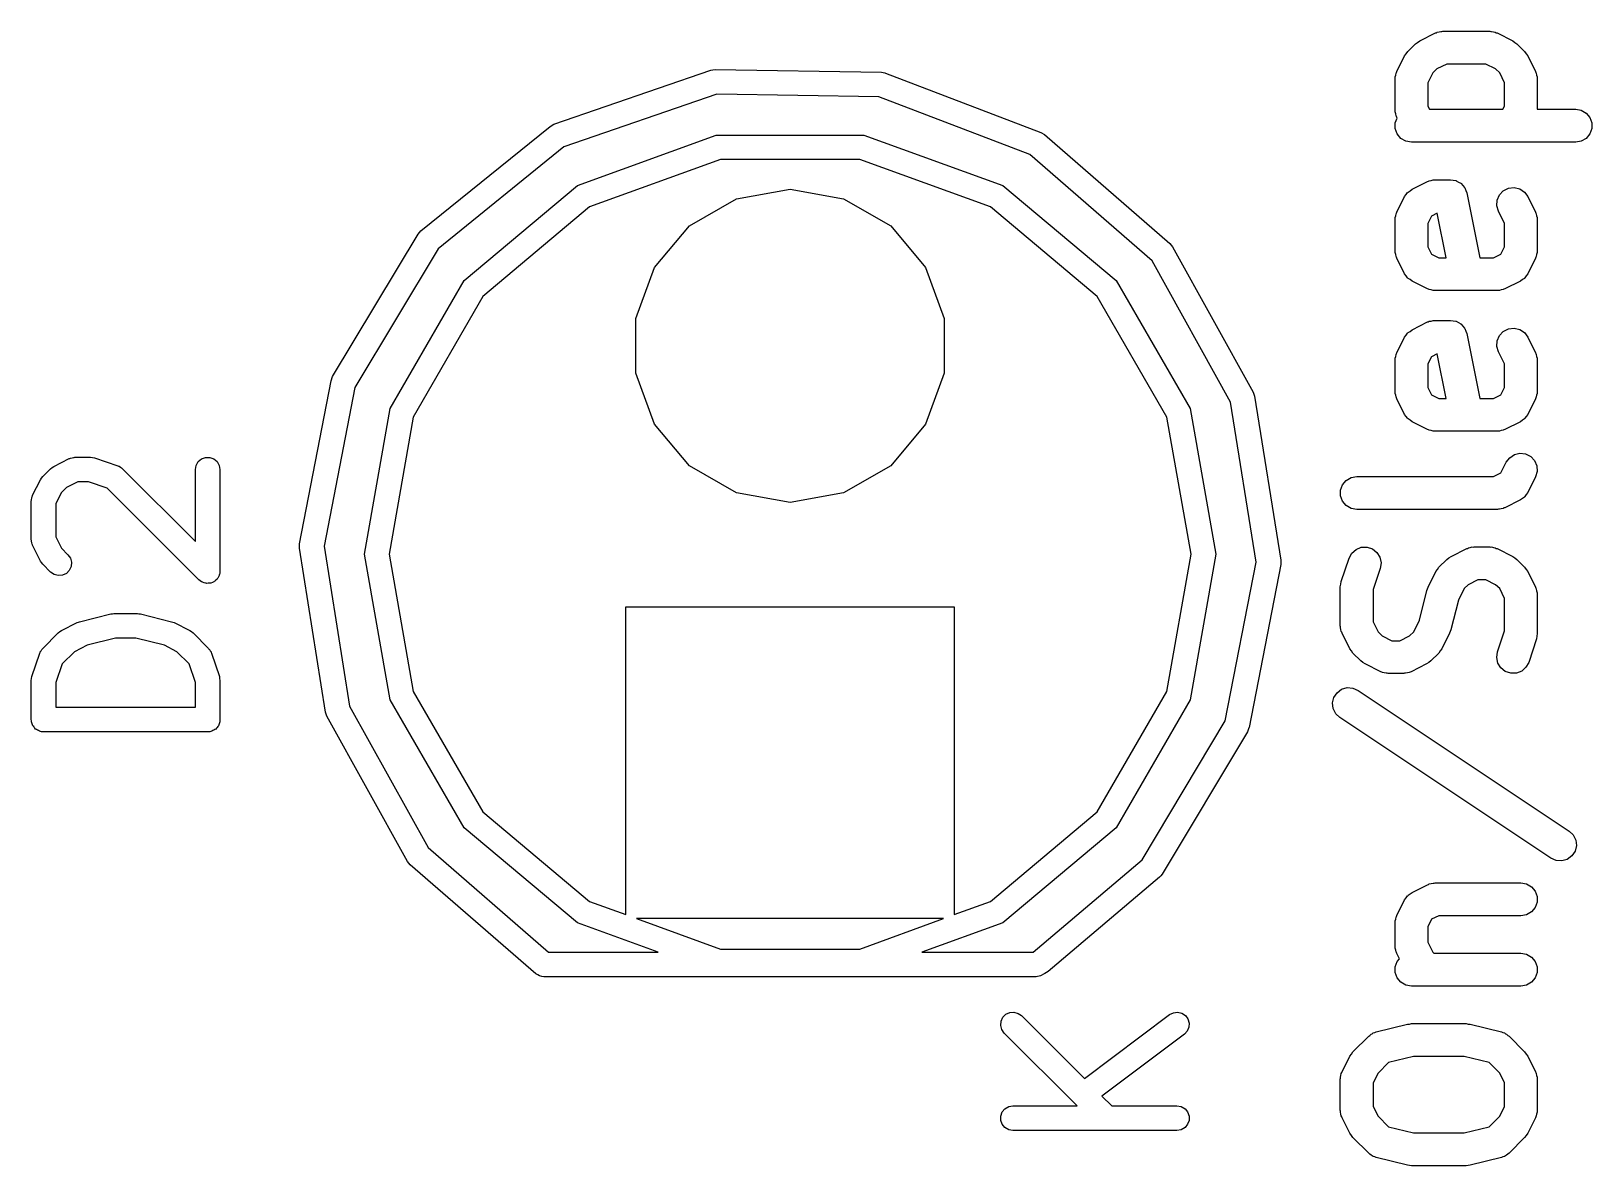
# Model space of a CAD drawing. Extents: x 149.8 to 198.9, y -148.5 to -50.
# Drawn here: x 189.38 to 198.88, y -115.46 to -108.54 of the extents above; entities that cross this region are included whole.
import ezdxf

# ---------------------------------------------------------------- set-up
doc = ezdxf.new("R2010")
doc.units = 0
doc.header["$MEASUREMENT"] = 0
doc.layers.add('BLACK', color=7, linetype='CONTINUOUS')

msp = doc.modelspace()

# ---------------------------------------------------------------- linework, layer by layer
at = {"layer": 'Black'}
for p, q in [((197.836, -108.601), (197.931, -108.553)), ((197.931, -108.553), (197.937, -108.552)), ((197.937, -108.552), (197.942, -108.549)), ((197.942, -108.549), (197.954, -108.547)), ((197.954, -108.547), (197.965, -108.544)), ((197.965, -108.544), (197.971, -108.544)), ((197.971, -108.544), (197.976, -108.543)), ((197.976, -108.543), (198.262, -108.543)), ((198.262, -108.543), (198.268, -108.544)), ((198.268, -108.544), (198.273, -108.544)), ((198.273, -108.544), (198.285, -108.547)), ((198.285, -108.547), (198.296, -108.549)), ((198.296, -108.549), (198.301, -108.552)), ((198.301, -108.552), (198.307, -108.553)), ((198.307, -108.553), (198.402, -108.601)), ((197.763, -108.667), (197.81, -108.62)), ((197.81, -108.62), (197.823, -108.611)), ((197.823, -108.611), (197.836, -108.601)), ((198.402, -108.601), (198.415, -108.611)), ((198.415, -108.611), (198.428, -108.62)), ((198.428, -108.62), (198.475, -108.667)), ((197.696, -108.789), (197.744, -108.693)), ((197.744, -108.693), (197.753, -108.681)), ((197.753, -108.681), (197.763, -108.667)), ((198, -108.743), (197.94, -108.773)), ((198.238, -108.743), (198, -108.743)), ((198.298, -108.773), (198.238, -108.743)), ((198.475, -108.667), (198.485, -108.68)), ((198.485, -108.68), (198.494, -108.693)), ((198.494, -108.693), (198.542, -108.789)), ((192.56, -109.11), (193.518, -108.78)), ((193.518, -108.78), (193.53, -108.778)), ((193.518, -108.78), (193.518, -108.78)), ((193.53, -108.778), (193.543, -108.776)), ((193.543, -108.776), (194.556, -108.793)), ((193.543, -108.776), (193.543, -108.776)), ((194.556, -108.793), (194.556, -108.793)), ((194.556, -108.793), (194.577, -108.797)), ((194.577, -108.797), (194.581, -108.798)), ((194.581, -108.798), (194.581, -108.798)), ((194.581, -108.798), (195.527, -109.16)), ((197.686, -108.822), (197.69, -108.811)), ((197.687, -108.828), (197.686, -108.822)), ((197.686, -108.833), (197.687, -108.828)), ((197.686, -109.024), (197.686, -108.833)), ((197.69, -108.811), (197.692, -108.799)), ((197.692, -108.799), (197.695, -108.794)), ((197.695, -108.794), (197.696, -108.789)), ((197.916, -108.797), (197.886, -108.857)), ((197.94, -108.773), (197.916, -108.797)), ((198.323, -108.797), (198.298, -108.773)), ((198.352, -108.857), (198.323, -108.797)), ((198.542, -108.789), (198.543, -108.794)), ((198.543, -108.794), (198.546, -108.799)), ((198.546, -108.799), (198.548, -108.811)), ((198.548, -108.811), (198.552, -108.822)), ((198.552, -108.822), (198.551, -108.828)), ((198.551, -108.828), (198.552, -108.833)), ((198.552, -108.833), (198.552, -109.019)), ((193.554, -108.926), (192.622, -109.248)), ((194.54, -108.943), (193.554, -108.926)), ((195.461, -109.295), (194.54, -108.943)), ((197.886, -108.857), (197.886, -109)), ((198.352, -109), (198.352, -108.857)), ((197.687, -109.029), (197.686, -109.024)), ((197.686, -109.035), (197.687, -109.029)), ((197.69, -109.046), (197.686, -109.035)), ((197.886, -109), (197.895, -109.019)), ((197.895, -109.019), (198.343, -109.019)), ((198.343, -109.019), (198.352, -109)), ((198.552, -109.019), (198.786, -109.019)), ((198.786, -109.019), (198.82, -109.025)), ((198.82, -109.025), (198.85, -109.042)), ((198.85, -109.042), (198.872, -109.069)), ((191.751, -109.76), (192.538, -109.123)), ((192.538, -109.123), (192.56, -109.11)), ((192.56, -109.11), (192.56, -109.11)), ((197.687, -109.102), (197.698, -109.072)), ((197.687, -109.136), (197.687, -109.102)), ((197.699, -109.169), (197.687, -109.136)), ((197.692, -109.058), (197.69, -109.046)), ((197.695, -109.063), (197.692, -109.058)), ((197.696, -109.069), (197.695, -109.063)), ((197.698, -109.072), (197.696, -109.069)), ((198.872, -109.069), (198.884, -109.102)), ((198.884, -109.136), (198.872, -109.169)), ((198.884, -109.102), (198.884, -109.136)), ((192.704, -109.484), (193.55, -109.176)), ((193.55, -109.176), (194.45, -109.176)), ((194.45, -109.176), (195.296, -109.484)), ((195.527, -109.16), (195.527, -109.16)), ((195.527, -109.16), (195.549, -109.173)), ((195.549, -109.173), (196.314, -109.837)), ((197.721, -109.196), (197.699, -109.169)), ((197.752, -109.213), (197.721, -109.196)), ((197.786, -109.219), (197.752, -109.213)), ((198.786, -109.219), (197.786, -109.219)), ((198.82, -109.213), (198.786, -109.219)), ((198.85, -109.196), (198.82, -109.213)), ((198.872, -109.169), (198.85, -109.196)), ((192.622, -109.248), (191.856, -109.869)), ((193.576, -109.324), (192.779, -109.614)), ((194.424, -109.324), (193.576, -109.324)), ((195.221, -109.614), (194.424, -109.324)), ((196.205, -109.942), (195.461, -109.295)), ((192.014, -110.063), (192.704, -109.484)), ((193.674, -109.564), (194, -109.506)), ((194, -109.506), (194.326, -109.564)), ((195.296, -109.484), (195.986, -110.063)), ((197.765, -109.523), (197.777, -109.515)), ((197.777, -109.515), (197.789, -109.506)), ((197.789, -109.506), (197.884, -109.458)), ((197.884, -109.458), (197.889, -109.457)), ((197.889, -109.457), (197.894, -109.454)), ((197.894, -109.454), (197.906, -109.452)), ((197.906, -109.452), (197.917, -109.448)), ((197.917, -109.448), (197.923, -109.449)), ((197.923, -109.449), (197.929, -109.448)), ((197.929, -109.448), (198.024, -109.448)), ((198.024, -109.448), (198.04, -109.45)), ((198.04, -109.45), (198.056, -109.453)), ((198.056, -109.453), (198.057, -109.453)), ((198.057, -109.453), (198.058, -109.454)), ((198.058, -109.454), (198.072, -109.462)), ((198.072, -109.462), (198.086, -109.47)), ((198.086, -109.47), (198.087, -109.47)), ((198.087, -109.47), (198.088, -109.471)), ((198.088, -109.471), (198.099, -109.483)), ((198.099, -109.483), (198.109, -109.496)), ((198.109, -109.496), (198.11, -109.497)), ((198.11, -109.497), (198.11, -109.498)), ((198.11, -109.498), (198.116, -109.513)), ((198.116, -109.513), (198.122, -109.528)), ((198.321, -109.54), (198.345, -109.515)), ((198.345, -109.515), (198.376, -109.499)), ((198.376, -109.499), (198.411, -109.495)), ((198.411, -109.495), (198.445, -109.503)), ((198.445, -109.503), (198.474, -109.523)), ((192.779, -109.614), (192.129, -110.16)), ((193.387, -109.729), (193.674, -109.564)), ((194.326, -109.564), (194.613, -109.729)), ((195.871, -110.16), (195.221, -109.614)), ((197.696, -109.646), (197.744, -109.551)), ((197.744, -109.551), (197.753, -109.539)), ((197.753, -109.539), (197.761, -109.526)), ((197.761, -109.526), (197.763, -109.525)), ((197.763, -109.525), (197.765, -109.523)), ((198.122, -109.528), (198.201, -109.924)), ((198.305, -109.607), (198.307, -109.572)), ((198.315, -109.64), (198.305, -109.607)), ((198.307, -109.572), (198.321, -109.54)), ((198.474, -109.523), (198.494, -109.551)), ((198.494, -109.551), (198.542, -109.646)), ((197.686, -109.679), (197.69, -109.668)), ((197.687, -109.685), (197.686, -109.679)), ((197.686, -109.69), (197.687, -109.685)), ((197.686, -109.881), (197.686, -109.69)), ((197.69, -109.668), (197.692, -109.656)), ((197.692, -109.656), (197.695, -109.651)), ((197.695, -109.651), (197.696, -109.646)), ((197.908, -109.67), (197.886, -109.714)), ((197.943, -109.652), (197.908, -109.67)), ((197.997, -109.924), (197.943, -109.652)), ((198.352, -109.714), (198.315, -109.64)), ((198.542, -109.646), (198.543, -109.651)), ((198.543, -109.651), (198.546, -109.656)), ((198.546, -109.656), (198.548, -109.668)), ((198.548, -109.668), (198.552, -109.679)), ((198.552, -109.679), (198.551, -109.685)), ((198.551, -109.685), (198.552, -109.69)), ((198.552, -109.69), (198.552, -109.881)), ((191.213, -110.648), (191.734, -109.78)), ((191.734, -109.78), (191.751, -109.76)), ((191.751, -109.76), (191.751, -109.76)), ((193.174, -109.983), (193.387, -109.729)), ((194.613, -109.729), (194.826, -109.983)), ((197.886, -109.714), (197.886, -109.857)), ((198.352, -109.857), (198.352, -109.714)), ((191.856, -109.869), (191.349, -110.714)), ((196.314, -109.837), (196.33, -109.857)), ((196.33, -109.857), (196.33, -109.857)), ((196.33, -109.857), (196.822, -110.743)), ((197.687, -109.887), (197.686, -109.881)), ((197.686, -109.892), (197.687, -109.887)), ((197.69, -109.904), (197.686, -109.892)), ((197.886, -109.857), (197.908, -109.902)), ((198.33, -109.902), (198.352, -109.857)), ((198.552, -109.892), (198.548, -109.904)), ((198.552, -109.881), (198.551, -109.887)), ((198.551, -109.887), (198.552, -109.892)), ((193.061, -110.294), (193.174, -109.983)), ((194.826, -109.983), (194.939, -110.294)), ((196.684, -110.804), (196.205, -109.942)), ((197.692, -109.915), (197.69, -109.904)), ((197.695, -109.92), (197.692, -109.915)), ((197.696, -109.926), (197.695, -109.92)), ((197.744, -110.021), (197.696, -109.926)), ((197.908, -109.902), (197.952, -109.924)), ((197.952, -109.924), (197.997, -109.924)), ((198.201, -109.924), (198.286, -109.924)), ((198.286, -109.924), (198.33, -109.902)), ((198.542, -109.926), (198.494, -110.021)), ((198.543, -109.92), (198.542, -109.926)), ((198.546, -109.915), (198.543, -109.92)), ((198.548, -109.904), (198.546, -109.915)), ((191.563, -110.843), (192.014, -110.063)), ((195.986, -110.063), (196.437, -110.843)), ((197.753, -110.033), (197.744, -110.021)), ((197.761, -110.045), (197.753, -110.033)), ((197.763, -110.047), (197.761, -110.045)), ((197.765, -110.049), (197.763, -110.047)), ((197.777, -110.057), (197.765, -110.049)), ((197.789, -110.066), (197.777, -110.057)), ((197.884, -110.113), (197.789, -110.066)), ((198.449, -110.066), (198.354, -110.113)), ((198.461, -110.057), (198.449, -110.066)), ((198.474, -110.049), (198.461, -110.057)), ((198.475, -110.047), (198.474, -110.049)), ((198.477, -110.045), (198.475, -110.047)), ((198.485, -110.033), (198.477, -110.045)), ((198.494, -110.021), (198.485, -110.033)), ((192.129, -110.16), (191.704, -110.894)), ((196.296, -110.894), (195.871, -110.16)), ((197.889, -110.115), (197.884, -110.113)), ((197.894, -110.118), (197.889, -110.115)), ((197.906, -110.12), (197.894, -110.118)), ((197.917, -110.123), (197.906, -110.12)), ((197.923, -110.123), (197.917, -110.123)), ((197.929, -110.124), (197.923, -110.123)), ((198.31, -110.124), (197.929, -110.124)), ((198.315, -110.123), (198.31, -110.124)), ((198.321, -110.123), (198.315, -110.123)), ((198.332, -110.12), (198.321, -110.123)), ((198.344, -110.118), (198.332, -110.12)), ((198.349, -110.115), (198.344, -110.118)), ((198.354, -110.113), (198.349, -110.115)), ((193.061, -110.626), (193.061, -110.294)), ((194.939, -110.294), (194.939, -110.626)), ((197.765, -110.38), (197.777, -110.372)), ((197.777, -110.372), (197.789, -110.363)), ((197.789, -110.363), (197.884, -110.315)), ((197.884, -110.315), (197.889, -110.314)), ((197.889, -110.314), (197.894, -110.311)), ((197.894, -110.311), (197.906, -110.309)), ((197.906, -110.309), (197.917, -110.305)), ((197.917, -110.305), (197.923, -110.306)), ((197.923, -110.306), (197.929, -110.305)), ((197.929, -110.305), (198.024, -110.305)), ((198.024, -110.305), (198.04, -110.308)), ((198.04, -110.308), (198.056, -110.31)), ((198.056, -110.31), (198.057, -110.311)), ((198.057, -110.311), (198.058, -110.311)), ((198.058, -110.311), (198.072, -110.319)), ((198.072, -110.319), (198.086, -110.327)), ((198.086, -110.327), (198.087, -110.328)), ((198.087, -110.328), (198.088, -110.328)), ((198.088, -110.328), (198.099, -110.341)), ((198.099, -110.341), (198.109, -110.353)), ((198.109, -110.353), (198.11, -110.354)), ((198.11, -110.354), (198.11, -110.355)), ((198.11, -110.355), (198.116, -110.37)), ((198.116, -110.37), (198.122, -110.385)), ((198.321, -110.397), (198.345, -110.372)), ((198.345, -110.372), (198.376, -110.357)), ((198.376, -110.357), (198.411, -110.353)), ((198.411, -110.353), (198.445, -110.361)), ((198.445, -110.361), (198.474, -110.38)), ((197.696, -110.503), (197.744, -110.408)), ((197.744, -110.408), (197.753, -110.396)), ((197.753, -110.396), (197.761, -110.384)), ((197.761, -110.384), (197.763, -110.382)), ((197.763, -110.382), (197.765, -110.38)), ((198.122, -110.385), (198.201, -110.781)), ((198.305, -110.464), (198.307, -110.429)), ((198.315, -110.497), (198.305, -110.464)), ((198.307, -110.429), (198.321, -110.397)), ((198.474, -110.38), (198.494, -110.408)), ((198.494, -110.408), (198.542, -110.503)), ((197.686, -110.536), (197.69, -110.525)), ((197.687, -110.542), (197.686, -110.536)), ((197.686, -110.548), (197.687, -110.542)), ((197.686, -110.738), (197.686, -110.548)), ((197.69, -110.525), (197.692, -110.513)), ((197.692, -110.513), (197.695, -110.508)), ((197.695, -110.508), (197.696, -110.503)), ((197.908, -110.527), (197.886, -110.571)), ((197.943, -110.509), (197.908, -110.527)), ((197.997, -110.781), (197.943, -110.509)), ((198.352, -110.571), (198.315, -110.497)), ((198.542, -110.503), (198.543, -110.508)), ((198.543, -110.508), (198.546, -110.513)), ((198.546, -110.513), (198.548, -110.525)), ((198.548, -110.525), (198.552, -110.536)), ((198.552, -110.536), (198.551, -110.542)), ((198.551, -110.542), (198.552, -110.548)), ((198.552, -110.548), (198.552, -110.738)), ((191.204, -110.673), (191.213, -110.648)), ((191.213, -110.648), (191.213, -110.648)), ((193.174, -110.937), (193.061, -110.626)), ((194.939, -110.626), (194.826, -110.937)), ((197.886, -110.571), (197.886, -110.714)), ((198.352, -110.714), (198.352, -110.571)), ((191.011, -111.667), (191.204, -110.673)), ((191.349, -110.714), (191.161, -111.682)), ((196.822, -110.743), (196.822, -110.743)), ((196.822, -110.743), (196.822, -110.743)), ((196.822, -110.743), (196.83, -110.767)), ((197.687, -110.744), (197.686, -110.738)), ((197.686, -110.75), (197.687, -110.744)), ((197.69, -110.761), (197.686, -110.75)), ((197.886, -110.714), (197.908, -110.759)), ((198.33, -110.759), (198.352, -110.714)), ((198.552, -110.75), (198.548, -110.761)), ((198.552, -110.738), (198.551, -110.744)), ((198.551, -110.744), (198.552, -110.75)), ((191.407, -111.73), (191.563, -110.843)), ((196.437, -110.843), (196.593, -111.73)), ((196.839, -111.778), (196.684, -110.804)), ((196.83, -110.767), (196.83, -110.767)), ((196.83, -110.767), (196.989, -111.767)), ((197.692, -110.772), (197.69, -110.761)), ((197.695, -110.777), (197.692, -110.772)), ((197.696, -110.783), (197.695, -110.777)), ((197.744, -110.878), (197.696, -110.783)), ((197.908, -110.759), (197.952, -110.781)), ((197.952, -110.781), (197.997, -110.781)), ((198.201, -110.781), (198.286, -110.781)), ((198.286, -110.781), (198.33, -110.759)), ((198.542, -110.783), (198.494, -110.878)), ((198.543, -110.777), (198.542, -110.783)), ((198.546, -110.772), (198.543, -110.777)), ((198.548, -110.761), (198.546, -110.772)), ((191.704, -110.894), (191.557, -111.73)), ((193.387, -111.191), (193.174, -110.937)), ((194.826, -110.937), (194.613, -111.191)), ((196.443, -111.73), (196.296, -110.894)), ((197.753, -110.89), (197.744, -110.878)), ((197.761, -110.902), (197.753, -110.89)), ((197.763, -110.904), (197.761, -110.902)), ((197.765, -110.906), (197.763, -110.904)), ((197.777, -110.914), (197.765, -110.906)), ((197.789, -110.923), (197.777, -110.914)), ((197.884, -110.97), (197.789, -110.923)), ((198.449, -110.923), (198.354, -110.97)), ((198.461, -110.914), (198.449, -110.923)), ((198.474, -110.906), (198.461, -110.914)), ((198.475, -110.904), (198.474, -110.906)), ((198.477, -110.902), (198.475, -110.904)), ((198.485, -110.89), (198.477, -110.902)), ((198.494, -110.878), (198.485, -110.89)), ((197.889, -110.972), (197.884, -110.97)), ((197.894, -110.975), (197.889, -110.972)), ((197.906, -110.977), (197.894, -110.975)), ((197.917, -110.98), (197.906, -110.977)), ((197.923, -110.98), (197.917, -110.98)), ((197.929, -110.981), (197.923, -110.98)), ((198.31, -110.981), (197.929, -110.981)), ((198.315, -110.98), (198.31, -110.981)), ((198.321, -110.98), (198.315, -110.98)), ((198.332, -110.977), (198.321, -110.98)), ((198.344, -110.975), (198.332, -110.977)), ((198.349, -110.972), (198.344, -110.975)), ((198.354, -110.97), (198.349, -110.972)), ((198.384, -111.142), (198.413, -111.123)), ((198.413, -111.123), (198.446, -111.114)), ((198.446, -111.114), (198.481, -111.118)), ((198.481, -111.118), (198.512, -111.134)), ((198.512, -111.134), (198.536, -111.159)), ((189.447, -111.256), (189.495, -111.209)), ((189.495, -111.209), (189.504, -111.202)), ((189.504, -111.202), (189.514, -111.195)), ((189.514, -111.195), (189.609, -111.147)), ((189.609, -111.147), (189.613, -111.146)), ((189.613, -111.146), (189.617, -111.144)), ((189.617, -111.144), (189.626, -111.142)), ((189.626, -111.142), (189.634, -111.14)), ((189.634, -111.14), (189.639, -111.14)), ((189.639, -111.14), (189.643, -111.139)), ((189.643, -111.139), (189.738, -111.139)), ((189.738, -111.139), (189.75, -111.141)), ((189.75, -111.141), (189.762, -111.143)), ((189.762, -111.143), (189.905, -111.191)), ((189.905, -111.191), (189.908, -111.193)), ((189.908, -111.193), (189.913, -111.194)), ((189.913, -111.194), (189.92, -111.199)), ((189.92, -111.199), (189.928, -111.203)), ((189.928, -111.203), (189.93, -111.206)), ((189.93, -111.206), (189.934, -111.209)), ((189.934, -111.209), (190.377, -111.652)), ((190.377, -111.214), (190.382, -111.189)), ((190.377, -111.652), (190.377, -111.214)), ((190.382, -111.189), (190.395, -111.166)), ((190.395, -111.166), (190.415, -111.149)), ((190.415, -111.149), (190.439, -111.14)), ((190.439, -111.14), (190.465, -111.14)), ((190.465, -111.14), (190.49, -111.149)), ((190.49, -111.149), (190.51, -111.166)), ((190.51, -111.166), (190.523, -111.189)), ((190.523, -111.189), (190.527, -111.214)), ((190.527, -111.214), (190.527, -111.833)), ((193.674, -111.356), (193.387, -111.191)), ((194.613, -111.191), (194.326, -111.356)), ((198.33, -111.235), (198.363, -111.17)), ((198.363, -111.17), (198.384, -111.142)), ((198.536, -111.159), (198.55, -111.191)), ((198.552, -111.226), (198.542, -111.259)), ((198.55, -111.191), (198.552, -111.226)), ((189.385, -111.371), (189.433, -111.276)), ((189.433, -111.276), (189.44, -111.266)), ((189.44, -111.266), (189.447, -111.256)), ((189.592, -111.324), (189.562, -111.354)), ((189.661, -111.289), (189.592, -111.324)), ((189.726, -111.289), (189.661, -111.289)), ((189.84, -111.327), (189.726, -111.289)), ((197.354, -111.34), (197.366, -111.307)), ((197.366, -111.307), (197.388, -111.281)), ((197.388, -111.281), (197.418, -111.263)), ((197.418, -111.263), (197.452, -111.257)), ((197.452, -111.257), (198.286, -111.257)), ((198.286, -111.257), (198.33, -111.235)), ((198.542, -111.259), (198.494, -111.354)), ((189.377, -111.405), (189.378, -111.401)), ((189.377, -111.643), (189.377, -111.405)), ((189.378, -111.396), (189.38, -111.388)), ((189.378, -111.401), (189.378, -111.396)), ((189.38, -111.388), (189.382, -111.379)), ((189.382, -111.379), (189.384, -111.375)), ((189.384, -111.375), (189.385, -111.371)), ((189.562, -111.354), (189.527, -111.422)), ((189.527, -111.422), (189.527, -111.625)), ((190.399, -111.886), (189.84, -111.327)), ((194, -111.414), (193.674, -111.356)), ((194.326, -111.356), (194, -111.414)), ((197.354, -111.375), (197.354, -111.34)), ((197.366, -111.407), (197.354, -111.375)), ((197.388, -111.434), (197.366, -111.407)), ((198.449, -111.399), (198.354, -111.447)), ((198.461, -111.39), (198.449, -111.399)), ((198.474, -111.382), (198.461, -111.39)), ((198.475, -111.38), (198.474, -111.382)), ((198.477, -111.378), (198.475, -111.38)), ((198.485, -111.366), (198.477, -111.378)), ((198.494, -111.354), (198.485, -111.366)), ((197.418, -111.451), (197.388, -111.434)), ((197.452, -111.457), (197.418, -111.451)), ((198.31, -111.457), (197.452, -111.457)), ((198.315, -111.456), (198.31, -111.457)), ((198.321, -111.456), (198.315, -111.456)), ((198.332, -111.453), (198.321, -111.456)), ((198.344, -111.451), (198.332, -111.453)), ((198.349, -111.448), (198.344, -111.451)), ((198.354, -111.447), (198.349, -111.448)), ((189.378, -111.647), (189.377, -111.643)), ((189.378, -111.651), (189.378, -111.647)), ((189.38, -111.66), (189.378, -111.651)), ((189.382, -111.669), (189.38, -111.66)), ((189.384, -111.672), (189.382, -111.669)), ((189.385, -111.676), (189.384, -111.672)), ((189.433, -111.772), (189.385, -111.676)), ((189.527, -111.625), (189.562, -111.694)), ((189.562, -111.694), (189.601, -111.733)), ((191.011, -111.693), (191.011, -111.667)), ((191.011, -111.667), (191.011, -111.667)), ((191.17, -112.693), (191.011, -111.693)), ((191.161, -111.682), (191.316, -112.656)), ((197.422, -111.724), (197.448, -111.701)), ((197.448, -111.701), (197.48, -111.688)), ((197.48, -111.688), (197.515, -111.687)), ((197.515, -111.687), (197.548, -111.698)), ((197.548, -111.698), (197.575, -111.719)), ((198.027, -111.744), (198.122, -111.696)), ((198.122, -111.696), (198.127, -111.695)), ((198.127, -111.695), (198.132, -111.692)), ((198.132, -111.692), (198.144, -111.69)), ((198.144, -111.69), (198.155, -111.686)), ((198.155, -111.686), (198.161, -111.687)), ((198.161, -111.687), (198.167, -111.686)), ((198.167, -111.686), (198.262, -111.686)), ((198.262, -111.686), (198.268, -111.687)), ((198.268, -111.687), (198.273, -111.686)), ((198.273, -111.686), (198.285, -111.69)), ((198.285, -111.69), (198.296, -111.692)), ((198.296, -111.692), (198.301, -111.695)), ((198.301, -111.695), (198.307, -111.696)), ((198.307, -111.696), (198.402, -111.744)), ((189.44, -111.781), (189.433, -111.772)), ((189.447, -111.791), (189.44, -111.781)), ((189.495, -111.839), (189.447, -111.791)), ((189.601, -111.733), (189.616, -111.754)), ((189.616, -111.754), (189.622, -111.779)), ((189.622, -111.779), (189.62, -111.805)), ((191.563, -112.617), (191.407, -111.73)), ((191.557, -111.73), (191.704, -112.566)), ((196.296, -112.566), (196.443, -111.73)), ((196.593, -111.73), (196.437, -112.617)), ((196.651, -112.746), (196.839, -111.778)), ((196.989, -111.793), (196.796, -112.787)), ((196.989, -111.767), (196.989, -111.793)), ((197.358, -111.897), (197.405, -111.754)), ((197.405, -111.754), (197.422, -111.724)), ((197.575, -111.719), (197.593, -111.749)), ((197.593, -111.749), (197.6, -111.783)), ((197.6, -111.783), (197.595, -111.817)), ((197.953, -111.81), (198.001, -111.763)), ((198.001, -111.763), (198.014, -111.753)), ((198.014, -111.753), (198.027, -111.744)), ((198.402, -111.744), (198.415, -111.753)), ((198.415, -111.753), (198.428, -111.763)), ((198.428, -111.763), (198.475, -111.81)), ((189.516, -111.854), (189.495, -111.839)), ((189.541, -111.86), (189.516, -111.854)), ((189.567, -111.858), (189.541, -111.86)), ((189.591, -111.847), (189.567, -111.858)), ((189.609, -111.829), (189.591, -111.847)), ((189.62, -111.805), (189.609, -111.829)), ((190.407, -111.892), (190.399, -111.886)), ((190.415, -111.898), (190.407, -111.892)), ((190.492, -111.896), (190.49, -111.898)), ((190.495, -111.895), (190.492, -111.896)), ((190.502, -111.888), (190.495, -111.895)), ((190.51, -111.882), (190.502, -111.888)), ((190.511, -111.879), (190.51, -111.882)), ((190.514, -111.876), (190.511, -111.879)), ((190.518, -111.867), (190.514, -111.876)), ((190.523, -111.859), (190.518, -111.867)), ((190.525, -111.853), (190.523, -111.856)), ((190.523, -111.856), (190.523, -111.859)), ((190.526, -111.843), (190.525, -111.853)), ((190.527, -111.833), (190.526, -111.843)), ((197.355, -111.913), (197.358, -111.897)), ((197.595, -111.817), (197.552, -111.945)), ((197.887, -111.931), (197.934, -111.836)), ((197.934, -111.836), (197.944, -111.823)), ((197.944, -111.823), (197.953, -111.81)), ((198.19, -111.886), (198.131, -111.916)), ((198.238, -111.886), (198.19, -111.886)), ((198.298, -111.916), (198.238, -111.886)), ((198.475, -111.81), (198.485, -111.823)), ((198.485, -111.823), (198.494, -111.836)), ((198.494, -111.836), (198.542, -111.931)), ((190.418, -111.899), (190.415, -111.898)), ((190.421, -111.901), (190.418, -111.899)), ((190.43, -111.904), (190.421, -111.901)), ((190.439, -111.907), (190.43, -111.904)), ((190.443, -111.907), (190.439, -111.907)), ((190.446, -111.908), (190.443, -111.907)), ((190.456, -111.907), (190.446, -111.908)), ((190.465, -111.907), (190.456, -111.907)), ((190.469, -111.906), (190.465, -111.907)), ((190.472, -111.906), (190.469, -111.906)), ((190.481, -111.902), (190.472, -111.906)), ((190.49, -111.898), (190.481, -111.902)), ((197.352, -111.929), (197.355, -111.913)), ((197.352, -112.167), (197.352, -111.929)), ((197.552, -111.945), (197.552, -112.143)), ((197.834, -112.132), (197.879, -111.952)), ((197.879, -111.952), (197.884, -111.942)), ((197.884, -111.942), (197.887, -111.931)), ((198.106, -111.94), (198.071, -112.011)), ((198.131, -111.916), (198.106, -111.94)), ((198.323, -111.94), (198.298, -111.916)), ((198.352, -112), (198.323, -111.94)), ((198.542, -111.931), (198.543, -111.937)), ((198.543, -111.937), (198.546, -111.942)), ((198.546, -111.942), (198.548, -111.954)), ((198.548, -111.954), (198.552, -111.965)), ((198.552, -111.965), (198.551, -111.971)), ((198.551, -111.971), (198.552, -111.976)), ((198.552, -111.976), (198.552, -112.214)), ((193, -113.926), (193, -112.05)), ((193, -112.05), (195, -112.05)), ((195, -112.05), (195, -113.926)), ((198.071, -112.011), (198.026, -112.191)), ((198.352, -112.198), (198.352, -112)), ((189.562, -112.195), (189.657, -112.147)), ((189.657, -112.147), (189.665, -112.145)), ((189.665, -112.145), (189.672, -112.142)), ((189.672, -112.142), (189.863, -112.094)), ((189.863, -112.094), (189.872, -112.093)), ((189.872, -112.093), (189.881, -112.092)), ((189.881, -112.092), (190.024, -112.092)), ((190.024, -112.092), (190.033, -112.093)), ((190.033, -112.093), (190.042, -112.094)), ((190.042, -112.094), (190.232, -112.142)), ((190.232, -112.142), (190.24, -112.145)), ((190.24, -112.145), (190.248, -112.147)), ((190.248, -112.147), (190.343, -112.195)), ((197.353, -112.172), (197.352, -112.167)), ((197.353, -112.178), (197.353, -112.172)), ((197.356, -112.189), (197.353, -112.178)), ((197.552, -112.143), (197.582, -112.203)), ((197.799, -112.203), (197.834, -112.132)), ((189.447, -112.304), (189.542, -112.209)), ((189.542, -112.209), (189.552, -112.202)), ((189.552, -112.202), (189.562, -112.195)), ((189.89, -112.242), (189.717, -112.285)), ((190.015, -112.242), (189.89, -112.242)), ((190.188, -112.285), (190.015, -112.242)), ((190.343, -112.195), (190.353, -112.202)), ((190.353, -112.202), (190.363, -112.209)), ((190.363, -112.209), (190.458, -112.304)), ((197.358, -112.201), (197.356, -112.189)), ((197.361, -112.206), (197.358, -112.201)), ((197.363, -112.211), (197.361, -112.206)), ((197.411, -112.307), (197.363, -112.211)), ((197.582, -112.203), (197.607, -112.227)), ((197.607, -112.227), (197.666, -112.257)), ((197.666, -112.257), (197.714, -112.257)), ((197.714, -112.257), (197.774, -112.227)), ((197.774, -112.227), (197.799, -112.203)), ((198.018, -112.211), (197.97, -112.307)), ((198.021, -112.201), (198.018, -112.211)), ((198.026, -112.191), (198.021, -112.201)), ((198.31, -112.326), (198.352, -112.198)), ((198.547, -112.246), (198.5, -112.389)), ((198.55, -112.23), (198.547, -112.246)), ((198.552, -112.214), (198.55, -112.23)), ((189.381, -112.476), (189.429, -112.333)), ((189.429, -112.333), (189.431, -112.33)), ((189.431, -112.33), (189.432, -112.325)), ((189.432, -112.325), (189.437, -112.318)), ((189.437, -112.318), (189.441, -112.311)), ((189.441, -112.311), (189.444, -112.308)), ((189.444, -112.308), (189.447, -112.304)), ((189.64, -112.324), (189.566, -112.398)), ((189.717, -112.285), (189.64, -112.324)), ((190.265, -112.324), (190.188, -112.285)), ((190.339, -112.398), (190.265, -112.324)), ((190.458, -112.304), (190.46, -112.308)), ((190.46, -112.308), (190.464, -112.311)), ((190.464, -112.311), (190.468, -112.318)), ((190.468, -112.318), (190.473, -112.325)), ((190.473, -112.325), (190.474, -112.33)), ((190.474, -112.33), (190.476, -112.333)), ((190.476, -112.333), (190.524, -112.476)), ((197.42, -112.319), (197.411, -112.307)), ((197.429, -112.333), (197.42, -112.319)), ((197.477, -112.38), (197.429, -112.333)), ((197.952, -112.333), (197.904, -112.38)), ((197.961, -112.319), (197.952, -112.333)), ((197.97, -112.307), (197.961, -112.319)), ((198.305, -112.36), (198.31, -112.326)), ((198.312, -112.394), (198.305, -112.36)), ((189.566, -112.398), (189.527, -112.512)), ((190.377, -112.512), (190.339, -112.398)), ((197.49, -112.389), (197.477, -112.38)), ((197.503, -112.399), (197.49, -112.389)), ((197.598, -112.447), (197.503, -112.399)), ((197.604, -112.448), (197.598, -112.447)), ((197.609, -112.451), (197.604, -112.448)), ((197.62, -112.453), (197.609, -112.451)), ((197.631, -112.456), (197.62, -112.453)), ((197.637, -112.456), (197.631, -112.456)), ((197.643, -112.457), (197.637, -112.456)), ((197.738, -112.457), (197.643, -112.457)), ((197.744, -112.456), (197.738, -112.457)), ((197.75, -112.456), (197.744, -112.456)), ((197.761, -112.453), (197.75, -112.456)), ((197.772, -112.451), (197.761, -112.453)), ((197.777, -112.448), (197.772, -112.451)), ((197.783, -112.447), (197.777, -112.448)), ((197.878, -112.399), (197.783, -112.447)), ((197.891, -112.389), (197.878, -112.399)), ((197.904, -112.38), (197.891, -112.389)), ((198.33, -112.423), (198.312, -112.394)), ((198.357, -112.445), (198.33, -112.423)), ((198.39, -112.456), (198.357, -112.445)), ((198.425, -112.455), (198.39, -112.456)), ((198.457, -112.442), (198.425, -112.455)), ((198.483, -112.419), (198.457, -112.442)), ((198.5, -112.389), (198.483, -112.419)), ((189.377, -112.5), (189.379, -112.488)), ((189.377, -112.738), (189.377, -112.5)), ((189.379, -112.488), (189.381, -112.476)), ((189.527, -112.512), (189.527, -112.663)), ((190.377, -112.663), (190.377, -112.512)), ((190.524, -112.476), (190.525, -112.488)), ((190.525, -112.488), (190.527, -112.5)), ((190.527, -112.5), (190.527, -112.738)), ((197.332, -112.574), (197.36, -112.553)), ((197.36, -112.553), (197.394, -112.543)), ((197.394, -112.543), (197.428, -112.546)), ((197.428, -112.546), (197.46, -112.56)), ((197.46, -112.56), (198.746, -113.417)), ((191.316, -112.656), (191.795, -113.518)), ((192.014, -113.397), (191.563, -112.617)), ((191.704, -112.566), (192.129, -113.3)), ((195.871, -113.3), (196.296, -112.566)), ((196.437, -112.617), (195.986, -113.397)), ((197.305, -112.636), (197.313, -112.603)), ((197.309, -112.671), (197.305, -112.636)), ((197.313, -112.603), (197.332, -112.574)), ((189.379, -112.745), (189.377, -112.738)), ((189.379, -112.751), (189.379, -112.745)), ((189.381, -112.757), (189.379, -112.751)), ((189.527, -112.663), (190.377, -112.663)), ((190.526, -112.751), (190.524, -112.757)), ((190.527, -112.738), (190.526, -112.745)), ((190.526, -112.745), (190.526, -112.751)), ((191.178, -112.717), (191.17, -112.693)), ((191.67, -113.603), (191.178, -112.717)), ((196.144, -113.592), (196.651, -112.746)), ((197.324, -112.702), (197.309, -112.671)), ((197.349, -112.726), (197.324, -112.702)), ((198.635, -113.583), (197.349, -112.726)), ((189.382, -112.764), (189.381, -112.757)), ((189.385, -112.769), (189.382, -112.764)), ((189.387, -112.776), (189.385, -112.769)), ((189.392, -112.781), (189.387, -112.776)), ((189.395, -112.786), (189.392, -112.781)), ((189.4, -112.791), (189.395, -112.786)), ((189.404, -112.796), (189.4, -112.791)), ((189.41, -112.799), (189.404, -112.796)), ((189.415, -112.803), (189.41, -112.799)), ((189.421, -112.805), (189.415, -112.803)), ((189.427, -112.809), (189.421, -112.805)), ((189.433, -112.81), (189.427, -112.809)), ((189.439, -112.812), (189.433, -112.81)), ((189.446, -112.812), (189.439, -112.812)), ((189.452, -112.813), (189.446, -112.812)), ((190.452, -112.813), (189.452, -112.813)), ((190.459, -112.812), (190.452, -112.813)), ((190.465, -112.812), (190.459, -112.812)), ((190.472, -112.81), (190.465, -112.812)), ((190.478, -112.809), (190.472, -112.81)), ((190.484, -112.805), (190.478, -112.809)), ((190.49, -112.803), (190.484, -112.805)), ((190.495, -112.799), (190.49, -112.803)), ((190.501, -112.796), (190.495, -112.799)), ((190.505, -112.791), (190.501, -112.796)), ((190.51, -112.786), (190.505, -112.791)), ((190.513, -112.781), (190.51, -112.786)), ((190.517, -112.776), (190.513, -112.781)), ((190.52, -112.769), (190.517, -112.776)), ((190.523, -112.764), (190.52, -112.769)), ((190.524, -112.757), (190.523, -112.764)), ((196.787, -112.812), (196.266, -113.68)), ((196.795, -112.789), (196.787, -112.812)), ((196.787, -112.812), (196.787, -112.812)), ((196.796, -112.787), (196.795, -112.789)), ((196.796, -112.787), (196.796, -112.787)), ((192.129, -113.3), (192.779, -113.846)), ((195.221, -113.846), (195.871, -113.3)), ((192.704, -113.976), (192.014, -113.397)), ((195.986, -113.397), (195.296, -113.976)), ((198.746, -113.417), (198.771, -113.441)), ((198.771, -113.441), (198.786, -113.472)), ((198.79, -113.506), (198.782, -113.54)), ((198.786, -113.472), (198.79, -113.506)), ((191.686, -113.623), (191.67, -113.603)), ((191.67, -113.603), (191.67, -113.603)), ((191.795, -113.518), (192.528, -114.155)), ((195.48, -114.155), (196.144, -113.592)), ((198.667, -113.597), (198.635, -113.583)), ((198.701, -113.599), (198.667, -113.597)), ((198.735, -113.59), (198.701, -113.599)), ((198.763, -113.569), (198.735, -113.59)), ((198.782, -113.54), (198.763, -113.569)), ((192.451, -114.287), (191.686, -113.623)), ((196.25, -113.699), (195.573, -114.272)), ((196.258, -113.689), (196.25, -113.699)), ((196.266, -113.68), (196.258, -113.689)), ((197.777, -113.8), (197.789, -113.792)), ((197.789, -113.792), (197.884, -113.744)), ((197.884, -113.744), (197.889, -113.742)), ((197.889, -113.742), (197.894, -113.739)), ((197.894, -113.739), (197.906, -113.737)), ((197.906, -113.737), (197.917, -113.734)), ((197.917, -113.734), (197.923, -113.734)), ((197.923, -113.734), (197.929, -113.733)), ((197.929, -113.733), (198.452, -113.733)), ((198.452, -113.733), (198.487, -113.739)), ((198.487, -113.739), (198.517, -113.757)), ((198.517, -113.757), (198.539, -113.783)), ((198.539, -113.783), (198.551, -113.816)), ((192.779, -113.846), (193, -113.926)), ((195, -113.926), (195.221, -113.846)), ((197.696, -113.931), (197.744, -113.836)), ((197.744, -113.836), (197.753, -113.824)), ((197.753, -113.824), (197.761, -113.812)), ((197.761, -113.812), (197.763, -113.811)), ((197.763, -113.811), (197.765, -113.808)), ((197.765, -113.808), (197.777, -113.8)), ((198.539, -113.883), (198.517, -113.91)), ((198.551, -113.851), (198.539, -113.883)), ((198.551, -113.816), (198.551, -113.851)), ((193.197, -114.155), (192.704, -113.976)), ((193.065, -113.95), (193.576, -114.136)), ((194.935, -113.95), (193.065, -113.95)), ((194.424, -114.136), (194.935, -113.95)), ((195.296, -113.976), (194.803, -114.155)), ((197.686, -113.965), (197.69, -113.954)), ((197.687, -113.971), (197.686, -113.965)), ((197.686, -113.976), (197.687, -113.971)), ((197.686, -114.119), (197.686, -113.976)), ((197.69, -113.954), (197.692, -113.942)), ((197.692, -113.942), (197.695, -113.937)), ((197.695, -113.937), (197.696, -113.931)), ((197.908, -113.955), (197.886, -114)), ((197.952, -113.933), (197.908, -113.955)), ((198.452, -113.933), (197.952, -113.933)), ((198.487, -113.927), (198.452, -113.933)), ((198.517, -113.91), (198.487, -113.927)), ((197.886, -114), (197.886, -114.095)), ((192.528, -114.155), (193.197, -114.155)), ((193.576, -114.136), (194.424, -114.136)), ((194.803, -114.155), (195.48, -114.155)), ((197.687, -114.125), (197.686, -114.119)), ((197.686, -114.13), (197.687, -114.125)), ((197.69, -114.142), (197.686, -114.13)), ((197.692, -114.153), (197.69, -114.142)), ((197.695, -114.158), (197.692, -114.153)), ((197.696, -114.164), (197.695, -114.158)), ((197.712, -114.196), (197.696, -114.164)), ((197.886, -114.095), (197.916, -114.155)), ((197.916, -114.155), (197.922, -114.162)), ((197.922, -114.162), (198.452, -114.162)), ((198.452, -114.162), (198.487, -114.168)), ((198.487, -114.168), (198.517, -114.185)), ((195.573, -114.272), (195.551, -114.285)), ((197.687, -114.245), (197.699, -114.212)), ((197.687, -114.279), (197.687, -114.245)), ((197.699, -114.212), (197.712, -114.196)), ((198.517, -114.185), (198.539, -114.212)), ((198.539, -114.212), (198.551, -114.245)), ((198.551, -114.245), (198.551, -114.279)), ((192.452, -114.287), (192.451, -114.287)), ((192.451, -114.287), (192.451, -114.287)), ((192.463, -114.294), (192.452, -114.287)), ((192.473, -114.3), (192.463, -114.294)), ((192.474, -114.3), (192.473, -114.3)), ((192.487, -114.303), (192.474, -114.3)), ((192.474, -114.3), (192.474, -114.3)), ((192.499, -114.305), (192.487, -114.303)), ((192.5, -114.305), (192.499, -114.305)), ((192.499, -114.305), (192.499, -114.305)), ((195.5, -114.305), (192.5, -114.305)), ((195.526, -114.3), (195.5, -114.305)), ((195.548, -114.287), (195.526, -114.3)), ((195.55, -114.285), (195.548, -114.287)), ((195.551, -114.285), (195.55, -114.285)), ((197.699, -114.312), (197.687, -114.279)), ((197.721, -114.339), (197.699, -114.312)), ((197.752, -114.356), (197.721, -114.339)), ((197.786, -114.362), (197.752, -114.356)), ((198.452, -114.362), (197.786, -114.362)), ((198.487, -114.356), (198.452, -114.362)), ((198.517, -114.339), (198.487, -114.356)), ((198.539, -114.312), (198.517, -114.339)), ((198.551, -114.279), (198.539, -114.312)), ((195.285, -114.576), (195.296, -114.552)), ((195.296, -114.552), (195.314, -114.534)), ((195.314, -114.534), (195.338, -114.523)), ((195.338, -114.523), (195.364, -114.521)), ((195.364, -114.521), (195.389, -114.528)), ((195.389, -114.528), (195.41, -114.542)), ((195.41, -114.542), (195.793, -114.925)), ((195.793, -114.925), (196.312, -114.535)), ((196.312, -114.535), (196.336, -114.524)), ((196.336, -114.524), (196.361, -114.521)), ((196.361, -114.521), (196.387, -114.527)), ((196.387, -114.527), (196.409, -114.541)), ((196.409, -114.541), (196.424, -114.562)), ((195.283, -114.602), (195.285, -114.576)), ((195.289, -114.627), (195.283, -114.602)), ((195.304, -114.649), (195.289, -114.627)), ((195.748, -115.092), (195.304, -114.649)), ((196.42, -114.636), (196.402, -114.655)), ((196.43, -114.613), (196.42, -114.636)), ((196.424, -114.562), (196.432, -114.587)), ((196.432, -114.587), (196.43, -114.613)), ((197.539, -114.655), (197.546, -114.652)), ((197.546, -114.652), (197.553, -114.647)), ((197.553, -114.647), (197.562, -114.645)), ((197.562, -114.645), (197.571, -114.641)), ((197.571, -114.641), (197.761, -114.593)), ((197.761, -114.593), (197.774, -114.593)), ((197.774, -114.593), (197.786, -114.59)), ((197.786, -114.59), (198.119, -114.59)), ((198.119, -114.59), (198.131, -114.593)), ((198.131, -114.593), (198.143, -114.593)), ((198.143, -114.593), (198.334, -114.641)), ((198.334, -114.641), (198.343, -114.645)), ((198.343, -114.645), (198.352, -114.647)), ((198.352, -114.647), (198.358, -114.652)), ((198.358, -114.652), (198.365, -114.655)), ((196.402, -114.655), (195.9, -115.032)), ((197.429, -114.763), (197.525, -114.667)), ((197.525, -114.667), (197.532, -114.662)), ((197.532, -114.662), (197.539, -114.655)), ((198.365, -114.655), (198.372, -114.662)), ((198.372, -114.662), (198.38, -114.667)), ((198.38, -114.667), (198.475, -114.763)), ((197.363, -114.884), (197.411, -114.789)), ((197.411, -114.789), (197.42, -114.776)), ((197.42, -114.776), (197.429, -114.763)), ((197.646, -114.828), (197.582, -114.893)), ((197.798, -114.79), (197.646, -114.828)), ((198.107, -114.79), (197.798, -114.79)), ((198.258, -114.828), (198.107, -114.79)), ((198.323, -114.893), (198.258, -114.828)), ((198.475, -114.763), (198.485, -114.776)), ((198.485, -114.776), (198.494, -114.789)), ((198.494, -114.789), (198.542, -114.884)), ((197.352, -114.929), (197.353, -114.923)), ((197.352, -115.119), (197.352, -114.929)), ((197.353, -114.917), (197.356, -114.906)), ((197.353, -114.923), (197.353, -114.917)), ((197.356, -114.906), (197.358, -114.894)), ((197.358, -114.894), (197.361, -114.889)), ((197.361, -114.889), (197.363, -114.884)), ((197.582, -114.893), (197.552, -114.952)), ((198.352, -114.952), (198.323, -114.893)), ((198.542, -114.884), (198.543, -114.889)), ((198.543, -114.889), (198.546, -114.894)), ((198.546, -114.894), (198.548, -114.906)), ((198.548, -114.906), (198.552, -114.917)), ((198.552, -114.917), (198.551, -114.923)), ((198.551, -114.923), (198.552, -114.929)), ((198.552, -114.929), (198.552, -115.119)), ((195.9, -115.032), (195.96, -115.092)), ((197.552, -114.952), (197.552, -115.095)), ((198.352, -115.095), (198.352, -114.952)), ((195.284, -115.154), (195.292, -115.129)), ((195.292, -115.129), (195.309, -115.109)), ((195.309, -115.109), (195.332, -115.096)), ((195.332, -115.096), (195.357, -115.092)), ((195.357, -115.092), (195.748, -115.092)), ((195.96, -115.092), (196.357, -115.092)), ((196.357, -115.092), (196.383, -115.096)), ((196.383, -115.096), (196.406, -115.109)), ((196.406, -115.109), (196.422, -115.129)), ((196.422, -115.129), (196.431, -115.154)), ((197.353, -115.125), (197.352, -115.119)), ((197.353, -115.13), (197.353, -115.125)), ((197.552, -115.095), (197.582, -115.155)), ((198.323, -115.155), (198.352, -115.095)), ((198.552, -115.119), (198.551, -115.125)), ((198.551, -115.125), (198.552, -115.13)), ((195.284, -115.18), (195.284, -115.154)), ((195.292, -115.204), (195.284, -115.18)), ((195.309, -115.224), (195.292, -115.204)), ((195.332, -115.237), (195.309, -115.224)), ((196.406, -115.224), (196.383, -115.237)), ((196.422, -115.204), (196.406, -115.224)), ((196.431, -115.18), (196.422, -115.204)), ((196.431, -115.154), (196.431, -115.18)), ((197.356, -115.142), (197.353, -115.13)), ((197.358, -115.153), (197.356, -115.142)), ((197.361, -115.158), (197.358, -115.153)), ((197.363, -115.164), (197.361, -115.158)), ((197.411, -115.259), (197.363, -115.164)), ((197.582, -115.155), (197.646, -115.219)), ((197.646, -115.219), (197.798, -115.257)), ((198.107, -115.257), (198.258, -115.219)), ((198.258, -115.219), (198.323, -115.155)), ((198.542, -115.164), (198.494, -115.259)), ((198.543, -115.158), (198.542, -115.164)), ((198.546, -115.153), (198.543, -115.158)), ((198.548, -115.142), (198.546, -115.153)), ((198.552, -115.13), (198.548, -115.142)), ((195.357, -115.242), (195.332, -115.237)), ((196.357, -115.242), (195.357, -115.242)), ((196.383, -115.237), (196.357, -115.242)), ((197.42, -115.272), (197.411, -115.259)), ((197.429, -115.285), (197.42, -115.272)), ((197.525, -115.38), (197.429, -115.285)), ((197.798, -115.257), (198.107, -115.257)), ((198.475, -115.285), (198.38, -115.38)), ((198.485, -115.272), (198.475, -115.285)), ((198.494, -115.259), (198.485, -115.272)), ((197.532, -115.386), (197.525, -115.38)), ((197.539, -115.392), (197.532, -115.386)), ((197.546, -115.396), (197.539, -115.392)), ((197.553, -115.4), (197.546, -115.396)), ((197.562, -115.403), (197.553, -115.4)), ((197.571, -115.407), (197.562, -115.403)), ((197.761, -115.454), (197.571, -115.407)), ((198.334, -115.407), (198.143, -115.454)), ((198.343, -115.403), (198.334, -115.407)), ((198.352, -115.4), (198.343, -115.403)), ((198.358, -115.396), (198.352, -115.4)), ((198.365, -115.392), (198.358, -115.396)), ((198.372, -115.386), (198.365, -115.392)), ((198.38, -115.38), (198.372, -115.386)), ((197.774, -115.455), (197.761, -115.454)), ((197.786, -115.457), (197.774, -115.455)), ((198.119, -115.457), (197.786, -115.457)), ((198.131, -115.455), (198.119, -115.457)), ((198.143, -115.454), (198.131, -115.455))]:
    msp.add_line(p, q, dxfattribs=at)

doc.saveas('drawing.dxf')
